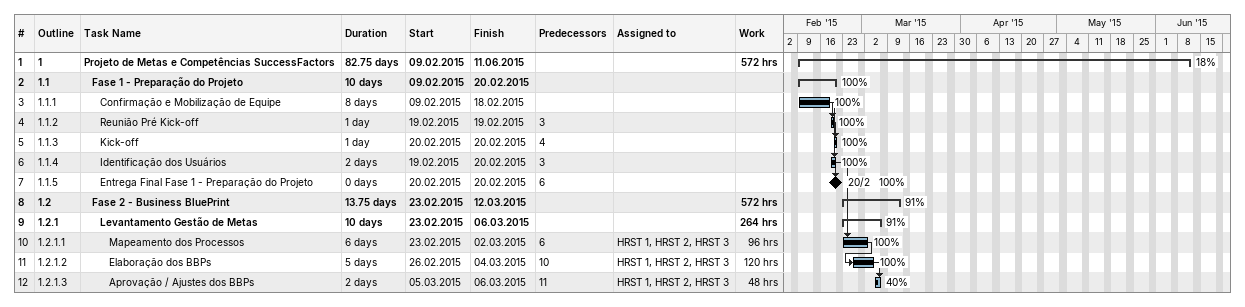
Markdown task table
| ID | WBS | Task | Duration | Start | Finish | Predecessors | Resources | % complete | Work (h) |
|---|---|---|---|---|---|---|---|---|---|
| 1 | 1 | **Projeto de Metas e Competências SuccessFactors** | 82.75d | 2015-02-09 | 2015-06-11 |  |  | 18 | 572 |
| 2 | 1.1 | **Fase 1 - Preparação do Projeto** | 10d | 2015-02-09 | 2015-02-20 |  |  | 100 |  |
| 3 | 1.1.1 | Confirmação e Mobilização de Equipe | 8d | 2015-02-09 | 2015-02-18 |  |  | 100 |  |
| 4 | 1.1.2 | Reunião Pré Kick-off | 1d | 2015-02-19 | 2015-02-19 | 3 |  | 100 |  |
| 5 | 1.1.3 | Kick-off | 1d | 2015-02-20 | 2015-02-20 | 4 |  | 100 |  |
| 6 | 1.1.4 | Identificação dos Usuários | 2d | 2015-02-19 | 2015-02-20 | 3 |  | 100 |  |
| 7 | 1.1.5 | Entrega Final Fase 1 - Preparação do Projeto | 0d | 2015-02-20 | 2015-02-20 | 6 |  | 100 |  |
| 8 | 1.2 | **Fase 2 - Business BluePrint** | 13.75d | 2015-02-23 | 2015-03-12 |  |  | 91 | 572 |
| 9 | 1.2.1 | **Levantamento Gestão de Metas** | 10d | 2015-02-23 | 2015-03-06 |  |  | 91 | 264 |
| 10 | 1.2.1.1 | Mapeamento dos Processos | 6d | 2015-02-23 | 2015-03-02 | 6 | HRST 1, HRST 2, HRST 3 | 100 | 96 |
| 11 | 1.2.1.2 | Elaboração dos BBPs | 5d | 2015-02-26 | 2015-03-04 | 10 | HRST 1, HRST 2, HRST 3 | 100 | 120 |
| 12 | 1.2.1.3 | Aprovação / Ajustes dos BBPs | 2d | 2015-03-05 | 2015-03-06 | 11 | HRST 1, HRST 2, HRST 3 | 40 | 48 |
